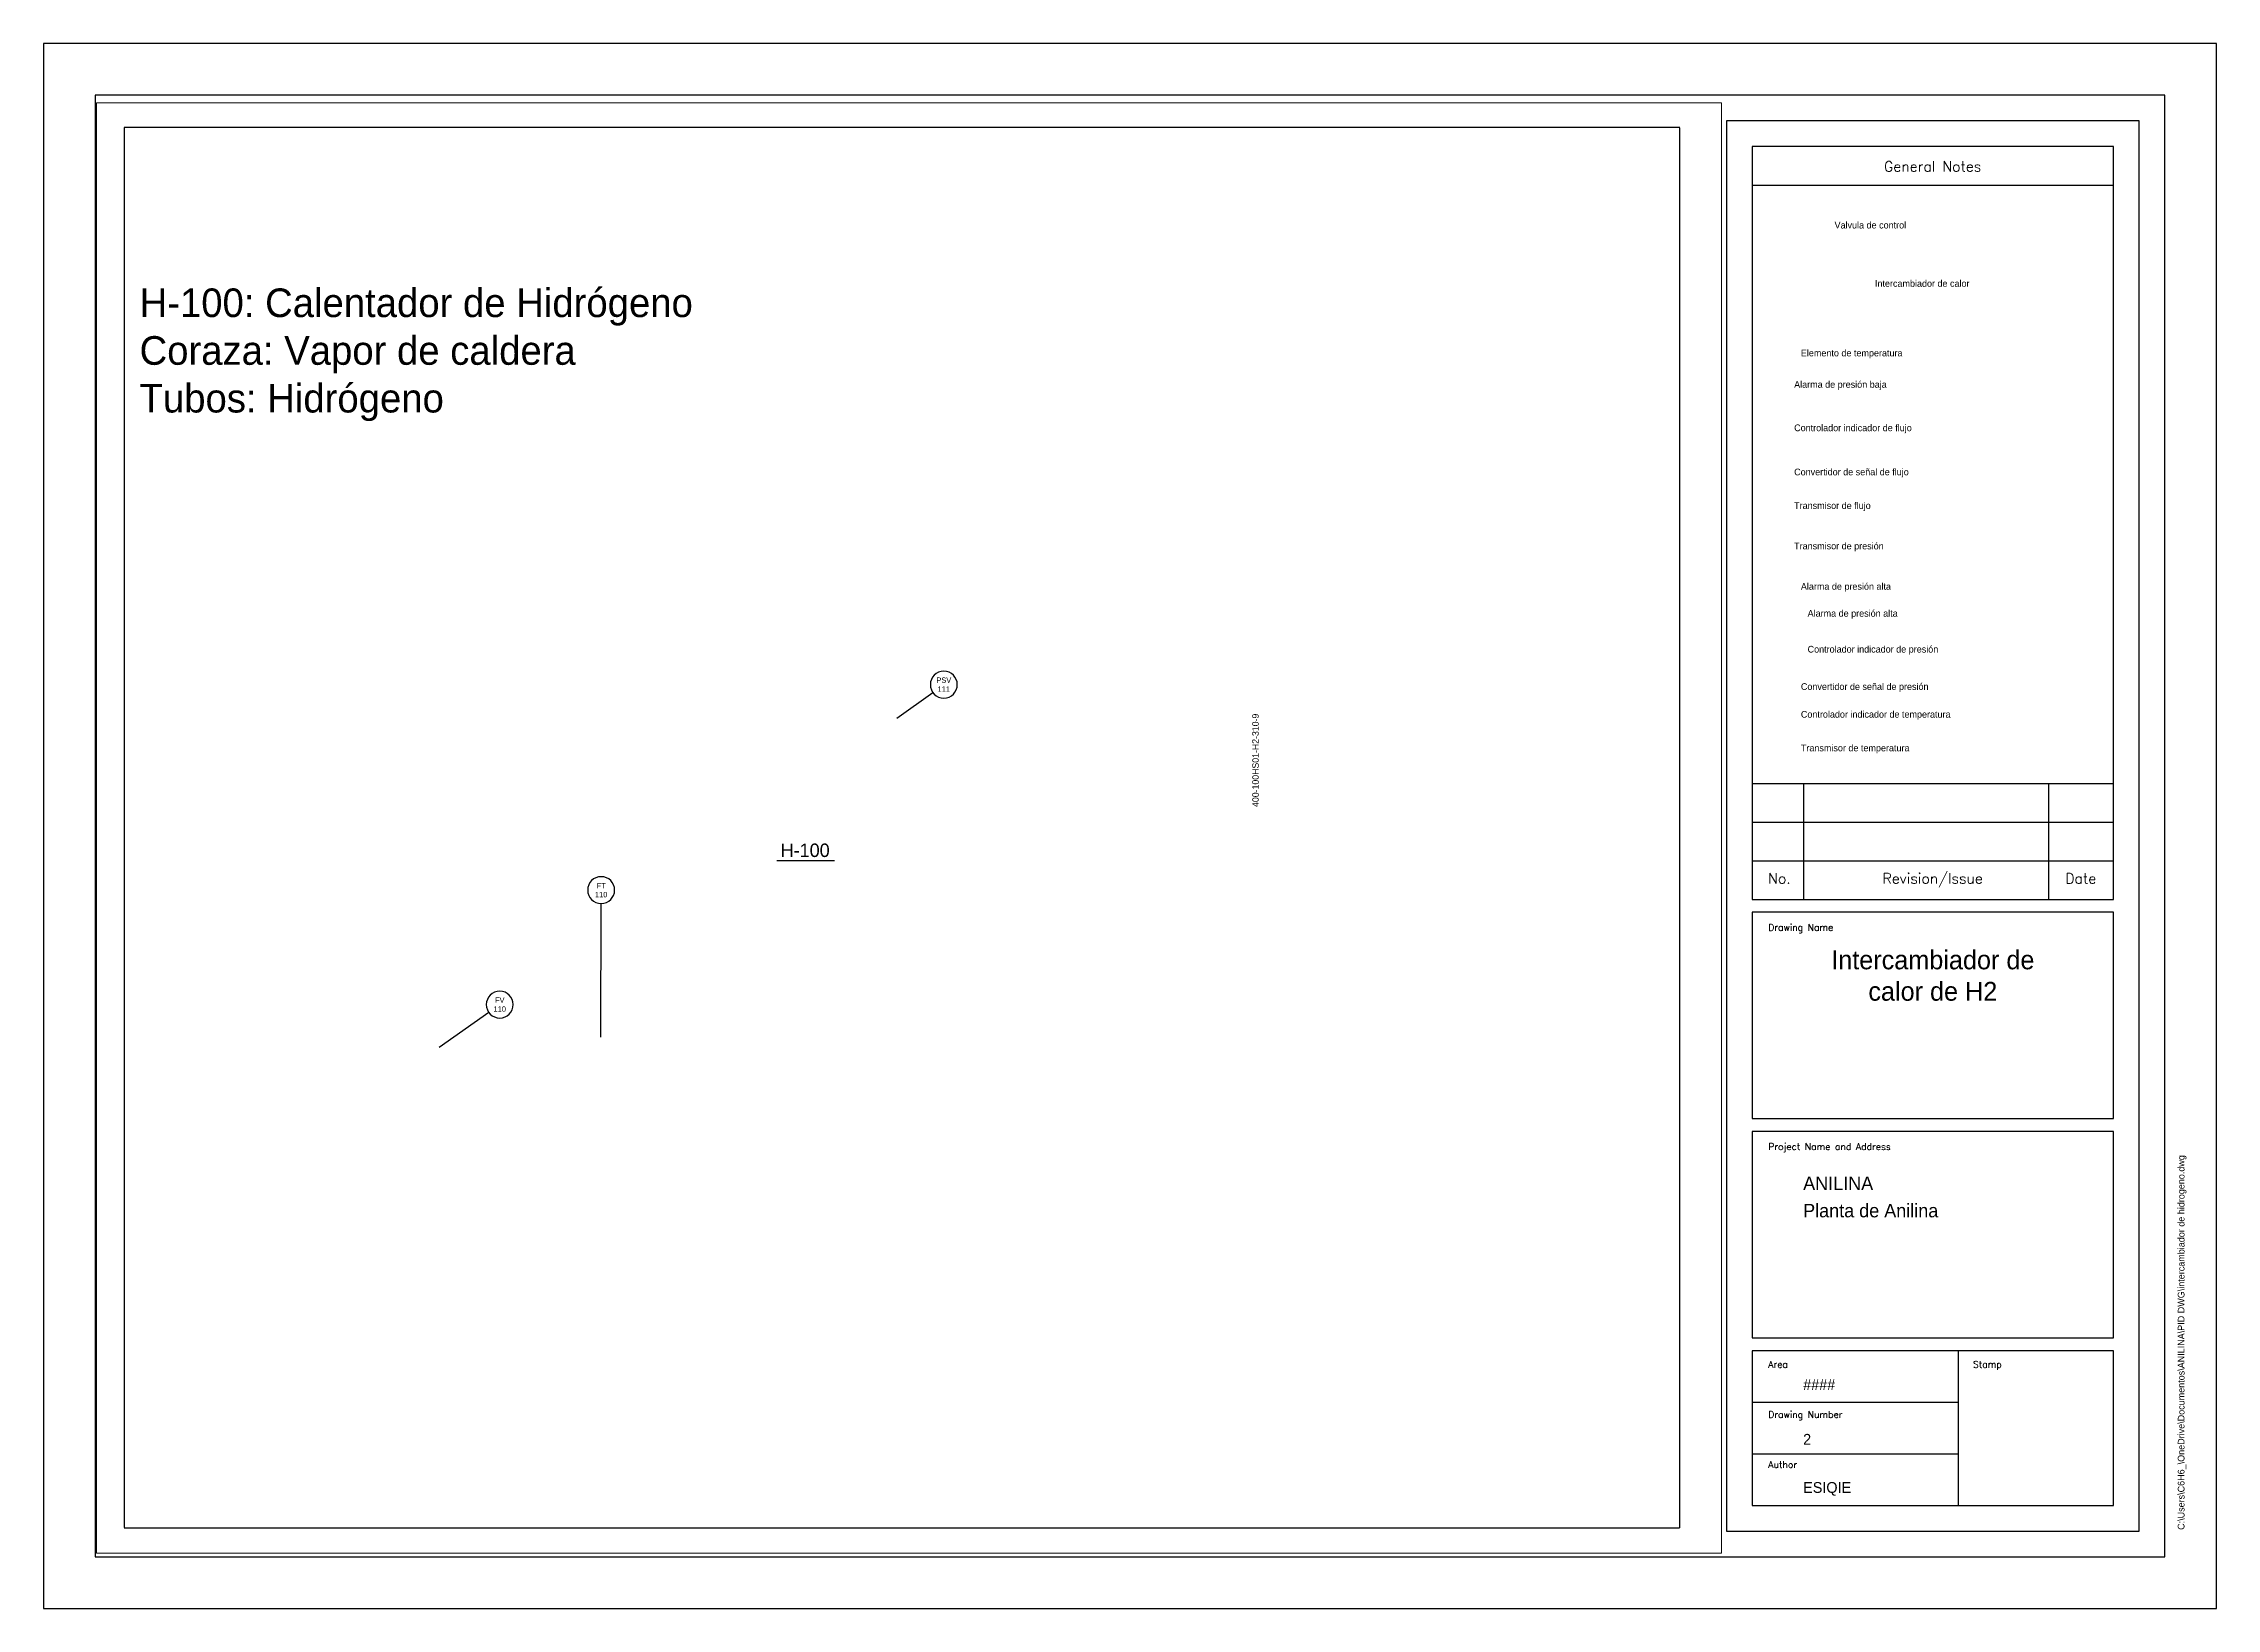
# Paper-space layout 'PID ISO A1 Title Block' of a CAD drawing. Header units: millimetres. Extents: x 0 to 807, y 0 to 581.
# The model-space entities are those that its viewports show. They can reach past a viewport. Long polylines and large blocks are cut down to what shows.
import ezdxf
from ezdxf.enums import TextEntityAlignment as Align

# ---------------------------------------------------------------- set-up
doc = ezdxf.new("R2010")
doc.units = ezdxf.units.MM
doc.linetypes.add('HIDDEN2', pattern=[0.1875, 0.125, -0.0625])
for name, color, linetype in [('Instrument', 250, 'Continuous'), ('Text', 7, 'Continuous'), ('Title Block', 7, 'Continuous')]:
    doc.layers.add(name, color=color, linetype=linetype)
doc.layers.add('no plot', color=41, linetype='HIDDEN2', plot=False)
doc.styles.add('Roman', font='romans')
doc.dimstyles.new('ISO-25', dxfattribs={"dimtxt": 2.5, "dimasz": 2.5, "dimexe": 1.25, "dimexo": 0.625, "dimtad": 1, "dimtxsty": 'Standard', "dimcen": 2.5, "dimadec": 0, "dimazin": 0, "dimtfac": 1, "dimtmove": 0, "dimatfit": 3, "dimfxl": 1, "dimarcsym": 0})

# ---------------------------------------------------------------- blocks, each defined once
blk = doc.blocks.new('PID ISO A1 titleblock')
for p, q in [((806.83, 581.21), (0, 581.21)), ((0, 581.21), (0, 0)), ((806.83, 0), (806.83, 581.21)), ((787.68, 562.06), (19.15, 562.06)), ((19.15, 562.06), (19.15, 19.15)), ((787.68, 19.15), (787.68, 562.06)), ((778.1, 552.48), (624.89, 552.48)), ((624.89, 552.48), (624.89, 28.73)), ((778.1, 28.73), (778.1, 552.48)), ((768.52, 542.91), (634.46, 542.91)), ((634.46, 542.91), (634.46, 263.33)), ((768.52, 263.33), (768.52, 542.91)), ((634.46, 528.54), (768.52, 528.54)), ((634.46, 306.43), (768.52, 306.43)), ((653.61, 263.33), (653.61, 306.43)), ((744.58, 263.33), (744.58, 306.43)), ((634.46, 292.06), (768.52, 292.06)), ((634.46, 277.7), (768.52, 277.7)), ((634.46, 263.33), (768.52, 263.33)), ((768.52, 258.55), (634.46, 258.55)), ((634.46, 258.55), (634.46, 181.94)), ((768.52, 181.94), (768.52, 258.55)), ((634.46, 181.94), (768.52, 181.94)), ((768.52, 177.15), (634.46, 177.15)), ((634.46, 177.15), (634.46, 100.55)), ((768.52, 100.55), (768.52, 177.15)), ((634.46, 100.55), (768.52, 100.55)), ((768.52, 95.76), (634.46, 95.76)), ((634.46, 95.76), (634.46, 38.3)), ((711.07, 38.3), (711.07, 95.76)), ((768.52, 38.3), (768.52, 95.76)), ((634.46, 76.61), (711.07, 76.61)), ((634.46, 57.45), (711.07, 57.45)), ((634.46, 38.3), (768.52, 38.3)), ((624.89, 28.73), (778.1, 28.73)), ((19.15, 19.15), (787.68, 19.15)), ((0, 0), (806.83, 0))]:
    blk.add_line(p, q)
at = {"style": 'Roman'}
for s, height, p in [('General Notes', 3.8303, (701.43, 535.55)), ('No.', 3.83, (644.56, 271.13)), ('Revision/Issue', 3.8303, (701.43, 271.13)), ('Date', 3.83, (756.41, 271.13))]:
    blk.add_text(s, height=height, dxfattribs=at).set_placement(p, align=Align.MIDDLE_CENTER)
for s, height, p in [('Drawing Name', 2.4897, (640.42, 251.69)), ('Project Name and Address', 2.4897, (640.42, 170.3)), ('Area', 2.49, (640.42, 89.42)), ('Stamp', 2.49, (716.43, 89.42)), ('Drawing Number', 2.4897, (640.42, 70.82)), ('Author', 2.49, (640.42, 52.21))]:
    blk.add_text(s, height=height, dxfattribs=at).set_placement(p)
blk = doc.blocks.new('*U4')
at = {"color": 0, "linetype": 'ByBlock', "lineweight": -3}
blk.add_line((-0.422, -0.152), (0.438, -0.152), dxfattribs=at)
at = {"color": 0, "linetype": 'ByBlock', "lineweight": -2}
blk.add_attdef('#(Equipment.Tag)', text='', height=0.2, dxfattribs=at).set_placement((0, 0), align=Align.MIDDLE)
blk = doc.blocks.new('*U17')
at = {"color": 0, "linetype": 'ByBlock', "lineweight": -2}
for start, end in [(0, 180), (180, 0)]:
    blk.add_arc((0, 0), 0.25, start, end, dxfattribs=at)
blk.add_wipeout([(-0.12, 0.149), (0.125, 0.151), (0.125, 0.024), (-0.12, 0.024)], dxfattribs=at)
blk.add_wipeout([(-0.118, -0.024), (0.122, -0.024), (0.122, -0.155), (-0.118, -0.155)], dxfattribs=at)
for tag, p in [('#(TargetObject.Type)', (0, 0.083)), ('#(TargetObject.LoopNumber)', (0, -0.083))]:
    blk.add_attdef(tag, text='', height=0.1, dxfattribs=at).set_placement(p, align=Align.MIDDLE_CENTER)
blk = doc.blocks.new('*U16')
at = {"color": 0, "linetype": 'ByBlock', "lineweight": -2}
for start, end in [(0, 180), (180, 0)]:
    blk.add_arc((0, 0), 0.25, start, end, dxfattribs=at)
blk.add_wipeout([(-0.102, 0.149), (0.107, 0.151), (0.107, 0.024), (-0.102, 0.024)], dxfattribs=at)
blk.add_wipeout([(-0.118, -0.024), (0.122, -0.024), (0.122, -0.155), (-0.118, -0.155)], dxfattribs=at)
for tag, p in [('#(TargetObject.Type)', (0, 0.083)), ('#(TargetObject.LoopNumber)', (0, -0.083))]:
    blk.add_attdef(tag, text='', height=0.1, dxfattribs=at).set_placement(p, align=Align.MIDDLE_CENTER)
blk = doc.blocks.new('Pipeline Tag_block')
at = {"color": 0, "linetype": 'ByBlock', "lineweight": -2}
blk.add_attdef('#(TargetObject.Tag)', text='', height=0.1, dxfattribs=at).set_placement((0, 0), align=Align.MIDDLE_CENTER)
blk = doc.blocks.new('*U14')
at = {"color": 0, "linetype": 'ByBlock', "lineweight": -2}
for start, end in [(0, 180), (180, 0)]:
    blk.add_arc((0, 0), 0.25, start, end, dxfattribs=at)
blk.add_wipeout([(-0.174, 0.149), (0.178, 0.151), (0.178, 0.024), (-0.174, 0.024)], dxfattribs=at)
blk.add_wipeout([(-0.109, -0.024), (0.113, -0.024), (0.113, -0.155), (-0.109, -0.155)], dxfattribs=at)
for tag, p in [('#(TargetObject.Type)', (0, 0.083)), ('#(TargetObject.LoopNumber)', (0, -0.083))]:
    blk.add_attdef(tag, text='', height=0.1, dxfattribs=at).set_placement(p, align=Align.MIDDLE_CENTER)

msp = doc.modelspace()

# ---------------------------------------------------------------- linework, layer by layer
at = {"layer": 'no plot'}
msp.add_lwpolyline([(0, 0), (577.5, 0), (577.5, 520), (0, 520)], close=True, dxfattribs=at)

# ---------------------------------------------------------------- block references
at = {"layer": 'Text', "xscale": 24.26804001538254, "yscale": 24.26804001538254, "zscale": 24.26804001538254, "rotation": 90}
msp.add_blockref('Pipeline Tag_block', (420, 285), dxfattribs=at).add_auto_attribs({'#(TargetObject.Tag)': '400-100HS01-H2-310-9'})
at = {"layer": 'Text', "xscale": 25, "yscale": 25, "zscale": 25}
msp.add_blockref('*U4', (252.81, 251.59), dxfattribs=at).add_auto_attribs({'#(Equipment.Tag)': 'H-100'})

# ---------------------------------------------------------------- texts
at = {"insert": (5.68, 460.23), "char_height": 10.6288, "attachment_point": 1}
msp.add_mtext_dynamic_manual_height_columns('H-100: Calentador de Hidrógeno\\PCoraza: Vapor de caldera\\PTubos: Hidrógeno', width=406.9705, gutter_width=53.14, heights=[0], dxfattribs=at)

# ---------------------------------------------------------------- next in the draw order: block references
at = {"layer": 'Instrument', "linetype": 'ByBlock', "xscale": 20, "yscale": 20, "zscale": 20}
for name, p, values in [('*U14', (304.29, 313.11), {'#(TargetObject.Type)': 'PSV', '#(TargetObject.LoopNumber)': '111'}), ('*U16', (177.06, 236.79), {'#(TargetObject.Type)': 'FT', '#(TargetObject.LoopNumber)': '110'}), ('*U17', (139.42, 194.29), {'#(TargetObject.Type)': 'FV', '#(TargetObject.LoopNumber)': '110'})]:
    msp.add_blockref(name, p, dxfattribs=at).add_auto_attribs(values)

# ---------------------------------------------------------------- next in the draw order: leaders
at = {"layer": 'Instrument', "linetype": 'ByBlock', "has_arrowhead": 0}
for points in [[(286.79, 300.61), (300.22, 310.2)], [(116.92, 178.51), (135.32, 191.42)]]:
    msp.add_leader(points, dimstyle='ISO-25', dxfattribs=at)
at = {"layer": 'Instrument', "color": 6, "linetype": 'ByBlock', "has_arrowhead": 0}
msp.add_leader([(176.98, 182.15), (177.06, 231.79)], dimstyle='ISO-25', dxfattribs=at)

psp = doc.layouts.new('PID ISO A1 Title Block')

# ---------------------------------------------------------------- block references
psp.add_blockref('PID ISO A1 titleblock', (0, 0))

# ---------------------------------------------------------------- texts
at = {"char_height": 2.5, "attachment_point": 1}
for s, insert in [('Valvula de control', (665, 515)), ('Intercambiador de calor', (680, 493.33)), ('Elemento de temperatura', (652.5, 467.5)), ('Alarma de presión baja', (650, 455.83)), ('Controlador indicador de flujo', (650, 439.72)), ('Convertidor de señal de flujo', (650, 423.33)), ('Transmisor de flujo', (650, 410.83)), ('Transmisor de presión', (650, 395.83)), ('Alarma de presión alta', (652.5, 380.83)), ('Alarma de presión alta', (655, 370.83)), ('Controlador indicador de presión', (655, 357.5)), ('Convertidor de señal de presión', (652.5, 343.63)), ('Controlador indicador de temperatura', (652.5, 333.33)), ('Transmisor de temperatura', (652.5, 320.83))]:
    psp.add_mtext_dynamic_manual_height_columns(s, width=107.5, gutter_width=12.5, heights=[0], dxfattribs=dict(at, insert=insert))
at = {"insert": (792.43, 29.21), "char_height": 2.5, "attachment_point": 1, "rotation": 90}
psp.add_mtext('C:\\\\Users\\\\C6H6_\\\\OneDrive\\\\Documentos\\\\ANILINA\\\\PID DWG\\\\intercambiador de hidrogeno.dwg', dxfattribs=at)
at = {"layer": 'Title Block'}
for s, insert, char_height, attachment_point in [('Intercambiador de \\Pcalor de H2', (701.49, 244.39), 7, 2), ('ANILINA', (653.34, 160.41), 5, 1), ('Planta de Anilina', (653.34, 150.28), 5, 1), ('####', (653.34, 85.11), 4, 1), ('2', (653.34, 64.85), 4, 1), ('ESIQIE', (653.34, 46.96), 4, 1)]:
    psp.add_mtext(s, dxfattribs=dict(at, insert=insert, char_height=char_height, attachment_point=attachment_point))

# ---------------------------------------------------------------- viewports
at = {"layer": '0', "color": 5}
psp.add_viewport(center=(321.37, 289.84), size=(603.25, 538.6526), view_center_point=(291.37, 259.84), view_height=538.6526, dxfattribs=at)

doc.saveas('drawing.dxf')
